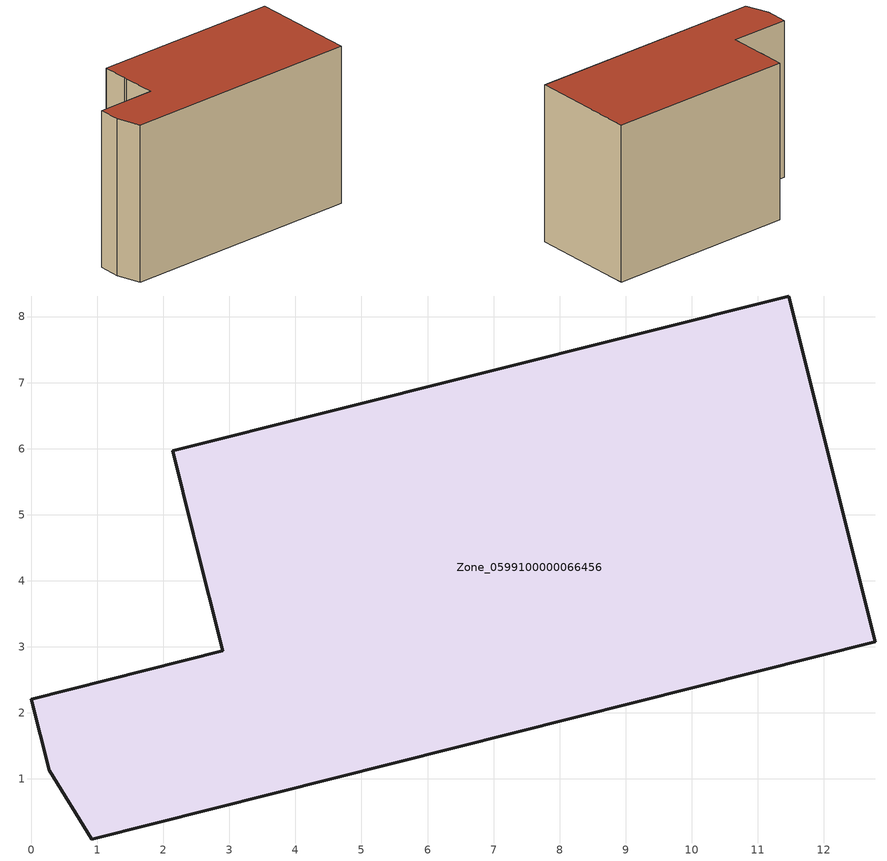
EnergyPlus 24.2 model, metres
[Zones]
Zone_0599100000066456
 floor ground (C_G): 11.47,8.31 12.78,3.08 0.92,0.09 0.27,1.14 0,2.21 2.9,2.94 2.49,4.59 2.46,4.71 2.14,5.97 z0
 wall outside (C_F): 0.27,1.14 0.92,0.09 12.78,3.08 11.47,8.31 2.14,5.97 2.46,4.71 2.49,4.59 2.9,2.94 0,2.21 0.27,1.14 z0:8.07
 roof outside (C_R): 0.92,0.09 12.78,3.08 11.47,8.31 2.14,5.97 2.46,4.71 2.49,4.59 2.9,2.94 0,2.21 0.27,1.14 z8.07
[BUILDING]
Pand.0599100000066456: North Axis=0; Terrain=City; Loads Convergence Tolerance Value=0.04; Temperature Convergence Tolerance Value=0.4; Solar Distribution=FullExterior; Maximum Number of Warmup Days=25; Minimum Number of Warmup Days=1
[Site:Location]
Rotterdam.The.Hague.AP_ZH_NLD Design_Conditions: Latitude=51.96; Longitude=4.45; Time Zone=1; Elevation=-4.5
[SITE:GROUNDTEMPERATURE:BUILDINGSURFACE]
18, 18, 18, 18, 18, 18, 18, 18, 18, 18, 18, 18
[MATERIAL] Thermal Absorptance=0.9; Solar Absorptance=0.7; Visible Absorptance=0.7
Name | Roughness | Thickness | Conductivity | Density | Specific Heat
G.TI.1975-1991 | MediumSmooth | 0.15 | 0.288461 | 540 | 1210
F.TI.1975-1991 | Rough | 0.3 | 0.230769 | 1920 | 840
R.TI.1975-1991 | MediumRough | 0.2 | 0.153846 | 1500 | 1000
[CONSTRUCTION]
C_G: G.TI.1975-1991
C_F: F.TI.1975-1991
C_R: R.TI.1975-1991
[ZONE]
Zone_0599100000066456: Type=1; Multiplier=1; Ceiling Height=Autocalculate; Volume=Autocalculate; Floor Area=autocalculate; Part of Total Floor Area=Yes
[ZONEINFILTRATION:DESIGNFLOWRATE]
Infil_Zone_0599100000066456: Zone or ZoneList or Space or SpaceList=Zone_0599100000066456; Schedule=AlwaysOn; Design Flow Rate Calculation Method=Flow/Area; Flow Rate per Floor Area=0.003; Constant Term Coefficient=1; Temperature Term Coefficient=0; Velocity Term Coefficient=0; Velocity Squared Term Coefficient=0
[HVACTEMPLATE:ZONE:IDEALLOADSAIRSYSTEM]
Zone_0599100000066456: Maximum Heating Supply Air Temperature=50; Minimum Cooling Supply Air Temperature=13; Maximum Heating Supply Air Humidity Ratio=0.0156; Minimum Cooling Supply Air Humidity Ratio=0.0077; Heating Limit=NoLimit; Cooling Limit=NoLimit; Dehumidification Control Type=ConstantSensibleHeatRatio; Cooling Sensible Heat Ratio=0.7; Dehumidification Setpoint=60; Humidification Control Type=None; Humidification Setpoint=30; Outdoor Air Method=None; Outdoor Air Flow Rate per Person=0.00944; Outdoor Air Flow Rate per Zone Floor Area=0; Outdoor Air Flow Rate per Zone=0; Demand Controlled Ventilation Type=None; Outdoor Air Economizer Type=NoEconomizer; Heat Recovery Type=None; Sensible Heat Recovery Effectiveness=0.7; Latent Heat Recovery Effectiveness=0.65
[ZONECONTROL:THERMOSTAT]
ThermostatControl_Zone_0599100000066456: Zone or ZoneList=Zone_0599100000066456; Control Type Schedule=DualSetpointControlType; Control 1=Thermostat_Zone_0599100000066456; Temperature Difference Between Cutout And Setpoint=0
[THERMOSTATSETPOINT:DUALSETPOINT]
Thermostat_Zone_0599100000066456: Heating Setpoint Temperature Schedule=HeatingSetpoint_Zone_0599100000066456; Cooling Setpoint Temperature Schedule=CoolingSetpoint_Zone_0599100000066456
[SCHEDULE:COMPACT]
HeatingSetpoint_Zone_0599100000066456: Through: 12/31, For: AllDays, Until: 24:00, 21
CoolingSetpoint_Zone_0599100000066456: Through: 12/31, For: AllDays, Until: 24:00, 24
DualSetpointControlType: Through: 12/31, For: AllDays, Until: 24:00, 4
AlwaysOn: Through: 12/31, For: AllDays, Until: 24:00, 1
